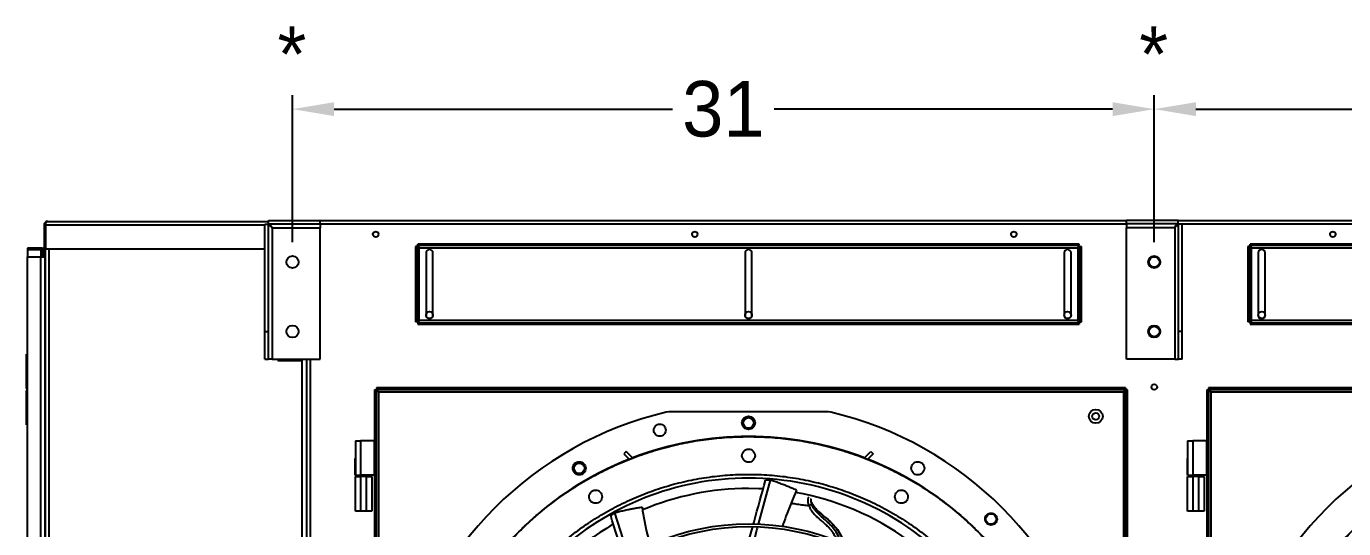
# Model space of a CAD drawing. Header units: inches. Extents: x 1229 to 1453, y -1023 to -720.
# Drawn here: x 1229.08 to 1276.56, y -977.08 to -959 of the extents above; entities that cross this region are included whole.
import ezdxf

# ---------------------------------------------------------------- set-up
doc = ezdxf.new("R2010")
doc.units = ezdxf.units.IN
doc.header["$MEASUREMENT"] = 0
doc.header["$PDSIZE"] = -1
doc.dimstyles.new('RAE Solutions', dxfattribs={"dimtxt": 2, "dimasz": 1.5, "dimexe": 0.5, "dimexo": 0.5, "dimgap": 0.5, "dimtad": 0, "dimtih": 1, "dimtoh": 1, "dimdec": 3, "dimrnd": 0.125, "dimzin": 1, "dimdsep": 46, "dimlunit": 5, "dimtxsty": 'Standard', "dimcen": 0.09, "dimadec": 0, "dimazin": 0, "dimtfac": 1, "dimtdec": 3, "dimtofl": 0, "dimtmove": 0, "dimatfit": 3, "dimfxl": 1, "dimtolj": 1, "dimtzin": 1, "dimarcsym": 0})

# ---------------------------------------------------------------- blocks, each defined once
blk = doc.blocks.new('*D276')
at = {"color": 0, "lineweight": -2, "transparency": 16777216}
for p, q in [((1238.674, -966.764), (1238.674, -961.479)), ((1269.736, -966.764), (1269.736, -961.479)), ((1240.174, -961.979), (1252.372, -961.979)), ((1268.236, -961.979), (1256.038, -961.979))]:
    blk.add_line(p, q, dxfattribs=at)
at = {"color": 0, "transparency": 16777216}
for points in [[(1240.174, -961.729), (1240.174, -962.229), (1238.674, -961.979)], [(1268.236, -961.729), (1268.236, -962.229), (1269.736, -961.979)]]:
    blk.add_solid(points, dxfattribs=at)
at = {"layer": 'Defpoints', "color": 0, "transparency": 16777216}
for p in [(1269.736, -961.979), (1238.674, -967.264), (1269.736, -967.264)]:
    blk.add_point(p, dxfattribs=at)
at = {"color": 0, "transparency": 16777216, "insert": (1254.205, -961.979), "char_height": 2, "attachment_point": 5}
blk.add_mtext('\\A1;31', dxfattribs=at)
blk = doc.blocks.new('*D277')
at = {"color": 0, "lineweight": -2, "transparency": 16777216}
for p, q in [((1269.736, -966.764), (1269.736, -961.479)), ((1299.736, -966.764), (1299.736, -961.479)), ((1271.236, -961.979), (1282.736, -961.979)), ((1298.236, -961.979), (1286.736, -961.979))]:
    blk.add_line(p, q, dxfattribs=at)
at = {"color": 0, "transparency": 16777216}
for points in [[(1271.236, -961.729), (1271.236, -962.229), (1269.736, -961.979)], [(1298.236, -961.729), (1298.236, -962.229), (1299.736, -961.979)]]:
    blk.add_solid(points, dxfattribs=at)
at = {"layer": 'Defpoints', "color": 0, "transparency": 16777216}
for p in [(1299.736, -961.979), (1269.736, -967.264), (1299.736, -967.264)]:
    blk.add_point(p, dxfattribs=at)
at = {"color": 0, "transparency": 16777216, "insert": (1284.736, -961.979), "char_height": 2, "attachment_point": 5}
blk.add_mtext('\\A1;30', dxfattribs=at)

msp = doc.modelspace()

# ---------------------------------------------------------------- linework, layer by layer
at = {"color": 18, "linetype": 'Continuous', "lineweight": 25, "true_color": 0x000000}
for p, q in [((1229.7171, -966.1526), (1229.7671, -966.1526)), ((1229.7171, -966.1526), (1229.7171, -967.0196)), ((1229.7671, -966.1526), (1229.7671, -967.0196)), ((1229.7671, -966.1526), (1229.7742, -966.1526)), ((1229.7742, -966.1526), (1229.7742, -967.0196)), ((1237.6739, -966.1526), (1229.7742, -966.1526)), ((1229.8501, -966.0196), (1237.8109, -966.0196)), ((1237.6739, -966.1196), (1237.8039, -966.1196)), ((1237.6739, -969.9825), (1237.6739, -966.1196)), ((1237.8039, -969.9825), (1237.8039, -966.1196)), ((1237.8109, -966.1125), (1237.8109, -965.9825)), ((1237.8109, -965.9825), (1239.6739, -965.9825)), ((1237.8109, -966.1125), (1239.6739, -966.1125)), ((1237.875, -966.1526), (1237.8415, -966.1526)), ((1237.9379, -966.2465), (1237.9379, -970.9825)), ((1237.9379, -966.2465), (1239.6739, -966.2465)), ((1239.6739, -966.1125), (1239.6739, -965.9825)), ((1239.6739, -965.9825), (1268.7364, -965.9825)), ((1239.6739, -966.1125), (1239.6739, -966.2465)), ((1268.7364, -966.1155), (1239.6739, -966.1155)), ((1239.6739, -970.9825), (1239.6739, -966.2465)), ((1268.7364, -966.1125), (1268.7364, -965.9825)), ((1270.5993, -965.9825), (1268.7364, -965.9825)), ((1270.5993, -966.1125), (1268.7364, -966.1125)), ((1268.7364, -966.1125), (1268.7364, -966.2465)), ((1270.4724, -966.2465), (1268.7364, -966.2465)), ((1268.7364, -970.9825), (1268.7364, -966.2465)), ((1270.4724, -966.2465), (1270.4724, -970.9825)), ((1298.7364, -966.1155), (1270.5899, -966.1155)), ((1270.5993, -966.1125), (1270.5993, -965.9825)), ((1270.5993, -965.9825), (1298.7364, -965.9825)), ((1270.6064, -969.9825), (1270.6064, -966.1196)), ((1270.7364, -966.1196), (1270.6064, -966.1196)), ((1270.7364, -969.9825), (1270.7364, -966.1196)), ((1229.1261, -966.9826), (1229.1261, -967.0456)), ((1229.6051, -966.9826), (1229.1261, -966.9826)), ((1229.6051, -967.0456), (1229.1261, -967.0456)), ((1229.1261, -967.0456), (1229.1261, -967.2956)), ((1229.6051, -967.0456), (1229.6051, -966.9826)), ((1229.6051, -967.0456), (1229.6051, -967.2956)), ((1229.6881, -967.2956), (1229.6881, -967.0456)), ((1229.7252, -967.0456), (1229.6881, -967.0456)), ((1229.7171, -967.0196), (1229.7671, -967.0196)), ((1229.7511, -967.0456), (1229.7252, -967.0456)), ((1229.7511, -967.2956), (1229.7511, -967.0456)), ((1229.7671, -1004.4265), (1229.7671, -967.0196)), ((1237.6739, -967.0196), (1229.7742, -967.0196)), ((1229.9001, -1004.4265), (1229.9001, -967.0196)), ((1243.1106, -966.9181), (1243.1106, -969.6374)), ((1243.1606, -966.9181), (1243.1106, -966.9181)), ((1243.1606, -966.9181), (1243.1606, -969.6374)), ((1243.1885, -966.8902), (1243.1885, -966.8402)), ((1267.0328, -966.8402), (1243.1885, -966.8402)), ((1267.0328, -966.8902), (1243.1885, -966.8902)), ((1243.2436, -966.9732), (1266.9776, -966.9732)), ((1243.2436, -969.5822), (1243.2436, -966.9732)), ((1243.4856, -967.1527), (1243.4856, -969.4027)), ((1243.7356, -969.4027), (1243.7356, -967.1527)), ((1254.9856, -967.1527), (1254.9856, -969.4027)), ((1255.2356, -969.4027), (1255.2356, -967.1527)), ((1266.4856, -967.1527), (1266.4856, -969.4027)), ((1266.7356, -969.4027), (1266.7356, -967.1527)), ((1266.9776, -966.9732), (1266.9776, -969.5822)), ((1267.0328, -966.8902), (1267.0328, -966.8402)), ((1267.0606, -966.9181), (1267.1106, -966.9181)), ((1267.0606, -969.6374), (1267.0606, -966.9181)), ((1267.1106, -969.6374), (1267.1106, -966.9181)), ((1273.1106, -966.9181), (1273.1106, -969.6374)), ((1273.1606, -966.9181), (1273.1106, -966.9181)), ((1273.1606, -966.9181), (1273.1606, -969.6374)), ((1297.0328, -966.8402), (1273.1884, -966.8402)), ((1273.1884, -966.8902), (1273.1884, -966.8402)), ((1297.0328, -966.8902), (1273.1884, -966.8902)), ((1273.2436, -966.9732), (1296.9776, -966.9732)), ((1273.2436, -969.5822), (1273.2436, -966.9732)), ((1273.4856, -967.1527), (1273.4856, -969.4027)), ((1273.7356, -969.4027), (1273.7356, -967.1527)), ((1229.1261, -1003.5456), (1229.1261, -967.2956)), ((1229.1261, -967.2956), (1229.6051, -967.2956)), ((1229.6051, -1003.5456), (1229.6051, -967.2956)), ((1229.6051, -967.2956), (1229.7252, -967.2956)), ((1229.7511, -967.2956), (1229.7252, -967.2956)), ((1229.7511, -967.2956), (1229.7511, -1003.5456)), ((1266.9776, -969.5822), (1243.2436, -969.5822)), ((1296.9776, -969.5822), (1273.2436, -969.5822)), ((1237.6739, -969.9825), (1237.8039, -969.9825)), ((1237.6739, -970.9825), (1237.6739, -969.9825)), ((1237.8039, -970.9825), (1237.8039, -969.9825)), ((1243.1606, -969.6374), (1243.1106, -969.6374)), ((1243.1885, -969.6652), (1243.1885, -969.7152)), ((1243.1885, -969.6652), (1267.0328, -969.6652)), ((1243.1885, -969.7152), (1267.0328, -969.7152)), ((1267.0328, -969.6652), (1267.0328, -969.7152)), ((1267.0606, -969.6374), (1267.1106, -969.6374)), ((1270.7364, -969.9825), (1270.6064, -969.9825)), ((1270.6064, -970.9825), (1270.6064, -969.9825)), ((1270.7364, -970.9825), (1270.7364, -969.9825)), ((1273.1606, -969.6374), (1273.1106, -969.6374)), ((1273.1884, -969.6652), (1273.1884, -969.7152)), ((1273.1884, -969.6652), (1297.0328, -969.6652)), ((1273.1884, -969.7152), (1297.0328, -969.7152)), ((1229.0791, -972.0406), (1229.0791, -970.8006)), ((1229.1261, -970.8006), (1229.0791, -970.8006)), ((1237.6739, -970.9825), (1237.8039, -970.9825)), ((1237.9379, -970.9825), (1237.8039, -970.9825)), ((1237.9379, -970.9825), (1239.6739, -970.9825)), ((1238.1421, -970.9825), (1238.1421, -971.0276)), ((1238.1421, -971.0276), (1239.0171, -971.0276)), ((1238.1739, -971.0276), (1238.1739, -970.9825)), ((1239.0171, -971.0276), (1239.0171, -970.9825)), ((1239.0171, -1004.4265), (1239.0171, -971.0276)), ((1239.1739, -970.9825), (1239.1739, -1004.4265)), ((1239.3069, -970.9825), (1239.3069, -1004.4265)), ((1270.4724, -970.9825), (1268.7364, -970.9825)), ((1270.4724, -970.9825), (1270.6064, -970.9825)), ((1270.7364, -970.9825), (1270.6064, -970.9825)), ((1229.1261, -972.0406), (1229.0791, -972.0406)), ((1229.0796, -973.3431), (1229.0796, -972.1031)), ((1229.1261, -972.1031), (1229.0796, -972.1031)), ((1229.0949, -972.0406), (1229.0949, -972.1031)), ((1229.7511, -972.1031), (1229.7671, -972.1031)), ((1241.6274, -972.0851), (1241.6274, -973.916)), ((1241.6274, -972.0851), (1241.6904, -972.0851)), ((1241.6904, -972.0851), (1241.6904, -999.487)), ((1241.6974, -972.015), (1241.6974, -972.078)), ((1268.7033, -972.015), (1241.6974, -972.015)), ((1268.7033, -972.078), (1241.6974, -972.078)), ((1241.7734, -972.161), (1241.7734, -999.411)), ((1241.7734, -972.161), (1268.6274, -972.161)), ((1268.6274, -972.161), (1268.6274, -999.411)), ((1268.7033, -972.015), (1268.7033, -972.078)), ((1268.7734, -972.0851), (1268.7104, -972.0851)), ((1268.7104, -999.487), (1268.7104, -972.0851)), ((1268.7734, -999.487), (1268.7734, -972.0851)), ((1271.6274, -972.0851), (1271.6274, -973.916)), ((1271.6274, -972.0851), (1271.6904, -972.0851)), ((1271.6904, -972.0851), (1271.6904, -999.487)), ((1271.6974, -972.015), (1271.6974, -972.078)), ((1298.7033, -972.015), (1271.6974, -972.015)), ((1298.7033, -972.078), (1271.6974, -972.078)), ((1271.7734, -972.161), (1271.7734, -999.411)), ((1271.7734, -972.161), (1298.6274, -972.161)), ((1252.233, -972.8787), (1252.1427, -972.8893)), ((1257.9882, -972.8787), (1252.233, -972.8787)), ((1258.0785, -972.8893), (1257.9882, -972.8787)), ((1229.1261, -973.3431), (1229.0796, -973.3431)), ((1229.7511, -973.3431), (1229.7671, -973.3431)), ((1240.9399, -973.916), (1240.9399, -974.5506)), ((1240.9399, -973.916), (1241.1274, -973.916)), ((1241.1274, -973.916), (1241.1274, -975.156)), ((1241.6274, -973.916), (1241.1274, -973.916)), ((1241.6274, -975.156), (1241.6274, -973.916)), ((1250.6973, -974.299), (1250.6155, -974.3842)), ((1250.9332, -974.5349), (1250.6973, -974.299)), ((1259.2881, -974.5349), (1259.5239, -974.299)), ((1259.5239, -974.299), (1259.6058, -974.3842)), ((1270.9399, -973.916), (1270.9399, -974.5506)), ((1270.9399, -973.916), (1271.1274, -973.916)), ((1271.1274, -973.916), (1271.1274, -975.156)), ((1271.6274, -973.916), (1271.1274, -973.916)), ((1271.6274, -975.156), (1271.6274, -973.916)), ((1240.9299, -975.156), (1240.9299, -974.5506)), ((1240.9299, -974.5506), (1240.9399, -974.5506)), ((1240.9399, -974.5506), (1240.9399, -975.156)), ((1250.6155, -974.3842), (1250.8128, -974.5816)), ((1259.6058, -974.3842), (1259.4084, -974.5816)), ((1270.9299, -975.156), (1270.9299, -974.5506)), ((1270.9299, -974.5506), (1270.9399, -974.5506)), ((1270.9399, -974.5506), (1270.9399, -975.156)), ((1240.9299, -975.156), (1240.9399, -975.156)), ((1240.9394, -976.446), (1240.9394, -975.206)), ((1240.9394, -975.206), (1241.1269, -975.206)), ((1240.9399, -975.156), (1241.1274, -975.156)), ((1240.9864, -975.156), (1240.9864, -975.206)), ((1241.1269, -975.206), (1241.1269, -976.446)), ((1241.3459, -975.206), (1241.1269, -975.206)), ((1241.6274, -975.156), (1241.1274, -975.156)), ((1241.3459, -976.446), (1241.3459, -975.206)), ((1241.3459, -975.206), (1241.5334, -975.206)), ((1241.4864, -975.206), (1241.4864, -975.156)), ((1241.5334, -975.206), (1241.5334, -976.446)), ((1241.6274, -975.156), (1241.6274, -994.916)), ((1270.9299, -975.156), (1270.9399, -975.156)), ((1270.9394, -976.446), (1270.9394, -975.206)), ((1270.9394, -975.206), (1271.1269, -975.206)), ((1270.9399, -975.156), (1271.1274, -975.156)), ((1270.9864, -975.156), (1270.9864, -975.206)), ((1271.1269, -975.206), (1271.1269, -976.446)), ((1271.3459, -975.206), (1271.1269, -975.206)), ((1271.6274, -975.156), (1271.1274, -975.156)), ((1271.3459, -976.446), (1271.3459, -975.206)), ((1271.3459, -975.206), (1271.5334, -975.206)), ((1271.4864, -975.206), (1271.4864, -975.156)), ((1271.5334, -975.206), (1271.5334, -976.446)), ((1271.6274, -975.156), (1271.6274, -994.916)), ((1255.897, -975.33), (1255.4642, -976.9203)), ((1255.897, -975.33), (1255.7249, -975.3343)), ((1241.1269, -976.446), (1240.9394, -976.446)), ((1241.3459, -976.446), (1241.1269, -976.446)), ((1241.5334, -976.446), (1241.3459, -976.446)), ((1250.2858, -976.5159), (1250.1433, -976.6126)), ((1250.2858, -976.5159), (1250.781, -978.0863)), ((1257.7953, -976.5957), (1257.6907, -976.5035)), ((1271.1269, -976.446), (1270.9394, -976.446)), ((1271.3459, -976.446), (1271.1269, -976.446)), ((1271.5334, -976.446), (1271.3459, -976.446))]:
    msp.add_line(p, q, dxfattribs=at)
at = {"color": 18, "linetype": 'Continuous', "lineweight": 25, "true_color": 0x000000, "flags": 128}
msp.add_lwpolyline([(1255.6369, -975.6487), (1255.4808, -975.6416), (1255.1106, -975.6347)], dxfattribs=at)
at = {"color": 18, "linetype": 'Continuous', "lineweight": 25, "true_color": 0x000000}
for centre, radius in [((1241.6739, -966.4825), 0.0995), ((1253.1739, -966.4825), 0.0995), ((1264.6739, -966.4825), 0.0995), ((1276.1739, -966.4825), 0.0995), ((1238.6739, -967.4825), 0.2188), ((1269.7364, -967.4825), 0.2187), ((1269.7364, -967.4825), 0.1875), ((1243.6106, -969.39), 0.125), ((1255.1106, -969.39), 0.125), ((1266.6106, -969.39), 0.125), ((1273.6106, -969.39), 0.125), ((1238.6739, -969.9825), 0.2188), ((1269.7364, -969.9825), 0.2187), ((1269.7364, -969.9825), 0.1875), ((1269.7364, -971.9825), 0.0995), ((1267.6274, -973.036), 0.25), ((1267.6274, -973.036), 0.125), ((1255.1106, -973.2724), 0.1875), ((1255.1106, -985.4772), 11.7126), ((1285.1106, -985.4772), 11.7126), ((1249.0082, -974.9076), 0.1875), ((1263.852, -976.7358), 0.1875), ((1255.1106, -985.4772), 8.5704), ((1255.1106, -985.4772), 8.472), ((1285.1106, -985.4772), 8.5704)]:
    msp.add_circle(centre, radius, dxfattribs=at)
for centre, radius, start, end in [((1229.6051, -967.1286), 0.146, 34.64522, 90), ((1229.6051, -967.1286), 0.083, 0, 90), ((1243.6106, -967.1527), 0.125, 0, 180), ((1255.1106, -967.1527), 0.125, 0, 180), ((1266.6106, -967.1527), 0.125, 0, 180), ((1273.6106, -967.1527), 0.125, 0, 180), ((1243.6106, -969.4027), 0.125, 180, 0), ((1255.1106, -969.4027), 0.125, 180, 0), ((1266.6106, -969.4027), 0.125, 180, 0), ((1273.6106, -969.4027), 0.125, 180, 0), ((1255.1106, -985.4772), 12.9331, 103.26667, 166.73333), ((1255.1106, -985.4772), 12.9331, 13.26667, 76.73333), ((1285.1106, -985.4772), 12.9331, 103.26667, 166.73333), ((1255.1106, -985.4772), 11.7147, 69.09994, 110.90006), ((1255.1106, -985.4772), 11.7147, 111.53134, 134.20264), ((1255.1106, -985.4772), 11.7147, 45.79736, 68.46866), ((1255.1106, -985.4772), 10.2157, 90, 133.03686), ((1255.1106, -985.4772), 10.2157, 44.36303, 90), ((1255.1106, -985.4772), 9.8425, 90, 112.84339), ((1255.1106, -985.4772), 9.8425, 54.20961, 80.11304), ((1255.1106, -985.4772), 9.8425, 119.66087, 133.01249)]:
    msp.add_arc(centre, radius, start, end, dxfattribs=at)
for points, knots in [([(1229.8501, -966.0196), (1229.8355, -966.021), (1229.8037, -966.0241), (1229.7631, -966.0483), (1229.7331, -966.0849), (1229.719, -966.1205), (1229.7176, -966.1438), (1229.7171, -966.1526)], [0, 0, 0, 0, 0.2277354, 0.4961981, 0.6891981, 0.8824378, 1, 1, 1, 1]), ([(1229.7778, -966.112), (1229.7777, -966.1122), (1229.7727, -966.1187), (1229.7684, -966.1334), (1229.7674, -966.1475), (1229.7671, -966.1526)], [0, 0, 0, 0, 0.01734506, 0.63845093, 1, 1, 1, 1]), ([(1229.7742, -966.1526), (1229.7747, -966.1421), (1229.7756, -966.1215), (1229.7805, -966.0932), (1229.7878, -966.0691), (1229.7999, -966.0465), (1229.821, -966.025), (1229.8394, -966.0216), (1229.8501, -966.0196)], [0, 0, 0, 0, 0.1398597, 0.2740293, 0.4037366, 0.5303409, 0.7251826, 1, 1, 1, 1]), ([(1237.8039, -966.1196), (1237.8049, -966.1207), (1237.8071, -966.1228), (1237.8231, -966.1359), (1237.8494, -966.1593), (1237.8881, -966.1979), (1237.9206, -966.2296), (1237.9379, -966.2465)], [0, 0, 0, 0, 0.1511523, 0.3020004, 0.4605084, 0.711982, 1, 1, 1, 1]), ([(1237.9379, -966.2465), (1237.9273, -966.229), (1237.9061, -966.1939), (1237.8744, -966.1496), (1237.8427, -966.1186), (1237.8215, -966.1146), (1237.8109, -966.1125)], [0, 0, 0, 0, 0.2499997, 0.4999982, 0.7500043, 1, 1, 1, 1]), ([(1270.4724, -966.2465), (1270.4829, -966.229), (1270.5041, -966.1939), (1270.5358, -966.1496), (1270.5676, -966.1186), (1270.5887, -966.1146), (1270.5993, -966.1125)], [0, 0, 0, 0, 0.24999971, 0.50000315, 0.74999934, 1, 1, 1, 1]), ([(1270.6064, -966.1196), (1270.6053, -966.1207), (1270.6031, -966.1228), (1270.5871, -966.1359), (1270.5608, -966.1593), (1270.5221, -966.1979), (1270.4897, -966.2296), (1270.4724, -966.2465)], [0, 0, 0, 0, 0.1511534, 0.3020013, 0.4605091, 0.7119824, 1, 1, 1, 1]), ([(1243.2436, -966.9732), (1243.2335, -966.9689), (1243.2132, -966.9604), (1243.1868, -966.9475), (1243.168, -966.9346), (1243.1611, -966.9248), (1243.1607, -966.9193), (1243.1606, -966.9181)], [0, 0, 0, 0, 0.23320412, 0.4664972, 0.69976316, 0.93304216, 1, 1, 1, 1]), ([(1243.1885, -966.8902), (1243.1927, -966.8913), (1243.2013, -966.8935), (1243.2142, -966.9103), (1243.2271, -966.9346), (1243.2369, -966.9574), (1243.2424, -966.9703), (1243.2436, -966.9732)], [0, 0, 0, 0, 0.2332227, 0.4664888, 0.6997676, 0.9330417, 1, 1, 1, 1]), ([(1266.9776, -966.9732), (1266.9819, -966.9631), (1266.9905, -966.9428), (1267.0034, -966.9164), (1267.0162, -966.8977), (1267.026, -966.8908), (1267.0315, -966.8903), (1267.0328, -966.8902)], [0, 0, 0, 0, 0.2332176, 0.4664862, 0.6997632, 0.9330417, 1, 1, 1, 1]), ([(1267.0606, -966.9181), (1267.0595, -966.9224), (1267.0574, -966.9309), (1267.0406, -966.9438), (1267.0162, -966.9567), (1266.9935, -966.9665), (1266.9805, -966.972), (1266.9776, -966.9732)], [0, 0, 0, 0, 0.2332229, 0.4664916, 0.6997641, 0.9330449, 1, 1, 1, 1]), ([(1273.2436, -966.9732), (1273.2335, -966.9689), (1273.2132, -966.9604), (1273.1868, -966.9475), (1273.168, -966.9346), (1273.1611, -966.9248), (1273.1607, -966.9193), (1273.1606, -966.9181)], [0, 0, 0, 0, 0.2332187, 0.4664983, 0.6997638, 0.9330423, 1, 1, 1, 1]), ([(1273.1884, -966.8902), (1273.1927, -966.8913), (1273.2013, -966.8935), (1273.2142, -966.9103), (1273.2271, -966.9346), (1273.2369, -966.9574), (1273.2424, -966.9703), (1273.2436, -966.9732)], [0, 0, 0, 0, 0.2332212, 0.4664923, 0.699763, 0.9330421, 1, 1, 1, 1]), ([(1243.1606, -969.6374), (1243.1617, -969.6331), (1243.1639, -969.6245), (1243.1807, -969.6117), (1243.205, -969.5988), (1243.2277, -969.589), (1243.2407, -969.5835), (1243.2436, -969.5822)], [0, 0, 0, 0, 0.2332183, 0.4664938, 0.6997772, 0.933042, 1, 1, 1, 1]), ([(1243.2436, -969.5822), (1243.2393, -969.5924), (1243.2307, -969.6126), (1243.2179, -969.639), (1243.205, -969.6578), (1243.1952, -969.6647), (1243.1897, -969.6651), (1243.1885, -969.6652)], [0, 0, 0, 0, 0.2332232, 0.4664909, 0.6997687, 0.9330419, 1, 1, 1, 1]), ([(1267.0328, -969.6652), (1267.0285, -969.6642), (1267.0199, -969.662), (1267.007, -969.6452), (1266.9942, -969.6208), (1266.9843, -969.5981), (1266.9788, -969.5851), (1266.9776, -969.5822)], [0, 0, 0, 0, 0.2332229, 0.4664903, 0.6997614, 0.9330409, 1, 1, 1, 1]), ([(1266.9776, -969.5822), (1266.9877, -969.5865), (1267.008, -969.5951), (1267.0344, -969.608), (1267.0532, -969.6208), (1267.0601, -969.6307), (1267.0605, -969.6362), (1267.0606, -969.6374)], [0, 0, 0, 0, 0.233225, 0.4664945, 0.6997631, 0.9330447, 1, 1, 1, 1]), ([(1273.1606, -969.6374), (1273.1617, -969.6331), (1273.1639, -969.6245), (1273.1807, -969.6117), (1273.205, -969.5988), (1273.2277, -969.589), (1273.2407, -969.5835), (1273.2436, -969.5822)], [0, 0, 0, 0, 0.2332177, 0.4664926, 0.6997632, 0.9330422, 1, 1, 1, 1]), ([(1273.2436, -969.5822), (1273.2393, -969.5924), (1273.2307, -969.6126), (1273.2179, -969.639), (1273.205, -969.6578), (1273.1952, -969.6647), (1273.1897, -969.6651), (1273.1884, -969.6652)], [0, 0, 0, 0, 0.2332217, 0.4664943, 0.6997642, 0.9330424, 1, 1, 1, 1]), ([(1241.6904, -972.0851), (1241.6911, -972.0857), (1241.6925, -972.087), (1241.703, -972.0944), (1241.72, -972.1089), (1241.7437, -972.1323), (1241.7632, -972.1512), (1241.7734, -972.161)], [0, 0, 0, 0, 0.1567995, 0.3135461, 0.473121, 0.7271244, 1, 1, 1, 1]), ([(1241.7734, -972.161), (1241.7617, -972.1489), (1241.7427, -972.1289), (1241.7213, -972.1079), (1241.7107, -972.0949), (1241.7047, -972.0863), (1241.7001, -972.0795), (1241.6983, -972.0785), (1241.6974, -972.078)], [0, 0, 0, 0, 0.3258909, 0.5325934, 0.6334628, 0.7438532, 0.8655836, 1, 1, 1, 1]), ([(1268.7033, -972.078), (1268.7029, -972.0785), (1268.7021, -972.0793), (1268.6978, -972.0853), (1268.6913, -972.0939), (1268.6796, -972.1075), (1268.658, -972.1294), (1268.6387, -972.1493), (1268.6274, -972.161)], [0, 0, 0, 0, 0.1202754, 0.2365964, 0.3512753, 0.4667359, 0.683958, 1, 1, 1, 1]), ([(1268.6274, -972.161), (1268.6401, -972.1487), (1268.6608, -972.1286), (1268.6851, -972.1047), (1268.701, -972.092), (1268.7092, -972.0863), (1268.71, -972.0854), (1268.7104, -972.0851)], [0, 0, 0, 0, 0.3427326, 0.5568104, 0.7264845, 0.8967102, 1, 1, 1, 1]), ([(1271.6904, -972.0851), (1271.6911, -972.0857), (1271.6925, -972.087), (1271.703, -972.0944), (1271.72, -972.1089), (1271.7437, -972.1323), (1271.7632, -972.1512), (1271.7734, -972.161)], [0, 0, 0, 0, 0.1567997, 0.3135465, 0.4731303, 0.727124, 1, 1, 1, 1]), ([(1271.7734, -972.161), (1271.7617, -972.1489), (1271.7427, -972.1289), (1271.7213, -972.1079), (1271.7107, -972.0949), (1271.7047, -972.0863), (1271.7001, -972.0795), (1271.6983, -972.0785), (1271.6974, -972.078)], [0, 0, 0, 0, 0.3258939, 0.5325983, 0.6334612, 0.7438472, 0.8655824, 1, 1, 1, 1]), ([(1251.6945, -973.5362), (1251.6978, -973.5078), (1251.7043, -973.451), (1251.7546, -973.3788), (1251.8264, -973.3307), (1251.9117, -973.314), (1251.9969, -973.3312), (1252.0684, -973.3798), (1252.118, -973.4519), (1252.1244, -973.5082), (1252.1276, -973.5362)], [0, 0, 0, 0, 0.1252412, 0.2504823, 0.3757092, 0.5009322, 0.6261603, 0.7514072, 0.8764868, 1, 1, 1, 1]), ([(1254.8744, -973.2724), (1254.8779, -973.2417), (1254.885, -973.1799), (1254.9395, -973.1012), (1255.0176, -973.0486), (1255.1106, -973.0301), (1255.2036, -973.0486), (1255.2817, -973.1012), (1255.3362, -973.1799), (1255.3433, -973.2417), (1255.3468, -973.2724)], [0, 0, 0, 0, 0.1245349, 0.2497054, 0.3748574, 0.4999969, 0.6251426, 0.7502946, 0.8754651, 1, 1, 1, 1]), ([(1255.3468, -973.2724), (1255.3432, -973.3037), (1255.336, -973.3658), (1255.281, -973.4444), (1255.203, -973.4965), (1255.1106, -973.5148), (1255.0182, -973.4965), (1254.9403, -973.4444), (1254.8852, -973.3658), (1254.878, -973.3037), (1254.8744, -973.2724)], [0, 0, 0, 0, 0.1262511, 0.2513295, 0.3756274, 0.5000031, 0.6243726, 0.7486705, 0.8737489, 1, 1, 1, 1]), ([(1243.4011, -985.4772), (1243.4059, -985.2217), (1243.4156, -984.7108), (1243.4936, -983.9477), (1243.6177, -983.1911), (1243.792, -982.4444), (1244.0146, -981.7106), (1244.2847, -980.9929), (1244.6012, -980.2945), (1244.9626, -979.6182), (1245.3675, -978.9671), (1245.8142, -978.3438), (1246.3006, -977.751), (1246.8248, -977.1914), (1247.3845, -976.6672), (1247.9772, -976.1807), (1248.6005, -975.7341), (1249.2517, -975.3292), (1249.9279, -974.9677), (1250.6264, -974.6513), (1251.344, -974.3812), (1252.0778, -974.1586), (1252.8246, -973.9844), (1253.5811, -973.8595), (1254.3442, -973.7844), (1255.1106, -973.7593), (1255.877, -973.7844), (1256.6401, -973.8595), (1257.3967, -973.9844), (1258.1434, -974.1586), (1258.8772, -974.3812), (1259.5949, -974.6513), (1260.2933, -974.9677), (1260.9696, -975.3292), (1261.6207, -975.7341), (1262.244, -976.1807), (1262.8368, -976.6672), (1263.3964, -977.1914), (1263.9206, -977.751), (1264.407, -978.3438), (1264.8537, -978.9671), (1265.2586, -979.6182), (1265.6201, -980.2945), (1265.9365, -980.9929), (1266.2066, -981.7106), (1266.4292, -982.4444), (1266.6035, -983.1911), (1266.7276, -983.9477), (1266.8057, -984.7108), (1266.8153, -985.2217), (1266.8201, -985.4772)], [0, 0, 0, 0, 0.0208333, 0.0416667, 0.0625, 0.0833333, 0.1041667, 0.125, 0.1458333, 0.1666667, 0.1875, 0.2083334, 0.2291667, 0.25, 0.2708334, 0.2916666, 0.3125, 0.3333333, 0.3541667, 0.375, 0.3958333, 0.4166666, 0.4375001, 0.4583333, 0.4791667, 0.5, 0.5208333, 0.5416667, 0.5625, 0.5833334, 0.6041667, 0.625, 0.6458334, 0.6666667, 0.6875, 0.7083334, 0.7291667, 0.75, 0.7708333, 0.7916667, 0.8125, 0.8333333, 0.8541667, 0.875, 0.8958333, 0.9166667, 0.9375, 0.9583333, 0.9791667, 1, 1, 1, 1]), ([(1252.1276, -973.5362), (1252.1243, -973.5647), (1252.1178, -973.6213), (1252.0677, -973.6932), (1251.9965, -973.7413), (1251.9118, -973.7583), (1251.827, -973.7419), (1251.7552, -973.6941), (1251.7044, -973.622), (1251.6978, -973.5648), (1251.6945, -973.5362)], [0, 0, 0, 0, 0.1255135, 0.2499867, 0.3743935, 0.4988922, 0.6232597, 0.7479394, 0.8738314, 1, 1, 1, 1]), ([(1273.4011, -985.4772), (1273.4059, -985.2217), (1273.4156, -984.7108), (1273.4936, -983.9477), (1273.6177, -983.1911), (1273.792, -982.4444), (1274.0146, -981.7106), (1274.2847, -980.9929), (1274.6012, -980.2945), (1274.9626, -979.6182), (1275.3675, -978.9671), (1275.8142, -978.3438), (1276.3006, -977.751), (1276.8248, -977.1914), (1277.3845, -976.6672), (1277.9772, -976.1807), (1278.6005, -975.7341), (1279.2517, -975.3292), (1279.9279, -974.9677), (1280.6264, -974.6513), (1281.344, -974.3812), (1282.0778, -974.1586), (1282.8246, -973.9844), (1283.5811, -973.8595), (1284.3442, -973.7844), (1285.1106, -973.7593), (1285.877, -973.7844), (1286.6401, -973.8595), (1287.3967, -973.9844), (1288.1434, -974.1586), (1288.8772, -974.3812), (1289.5949, -974.6513), (1290.2933, -974.9677), (1290.9696, -975.3292), (1291.6207, -975.7341), (1292.244, -976.1807), (1292.8368, -976.6672), (1293.3964, -977.1914), (1293.9206, -977.751), (1294.407, -978.3438), (1294.8537, -978.9671), (1295.2586, -979.6182), (1295.6201, -980.2945), (1295.9365, -980.9929), (1296.2066, -981.7106), (1296.4292, -982.4444), (1296.6035, -983.1911), (1296.7277, -983.9477), (1296.8057, -984.7108), (1296.8153, -985.2217), (1296.8201, -985.4772)], [0, 0, 0, 0, 0.0208333, 0.0416667, 0.0625, 0.0833333, 0.1041667, 0.125, 0.1458334, 0.1666667, 0.1875, 0.2083333, 0.2291667, 0.25, 0.2708333, 0.2916667, 0.3125, 0.3333334, 0.3541667, 0.375, 0.3958333, 0.4166667, 0.4375, 0.4583333, 0.4791667, 0.5, 0.5208333, 0.5416667, 0.5625, 0.5833333, 0.6041667, 0.625, 0.6458333, 0.6666667, 0.6875, 0.7083333, 0.7291667, 0.75, 0.7708333, 0.7916667, 0.8125, 0.8333333, 0.8541667, 0.875, 0.8958333, 0.9166667, 0.9375, 0.9583333, 0.9791667, 1, 1, 1, 1]), ([(1254.8744, -974.4536), (1254.8779, -974.4226), (1254.885, -974.3608), (1254.9397, -974.2822), (1255.0177, -974.2296), (1255.1106, -974.2112), (1255.2035, -974.2296), (1255.2816, -974.2822), (1255.3362, -974.3608), (1255.3433, -974.4226), (1255.3468, -974.4536)], [0, 0, 0, 0, 0.1249991, 0.2500007, 0.3749975, 0.4999969, 0.6250025, 0.7499993, 0.8750009, 1, 1, 1, 1]), ([(1248.772, -974.9076), (1248.7756, -974.8765), (1248.7828, -974.8145), (1248.8378, -974.7356), (1248.9164, -974.6832), (1249.0097, -974.6652), (1249.1028, -974.6843), (1249.1806, -974.7376), (1249.2342, -974.8161), (1249.241, -974.8772), (1249.2445, -974.9076)], [0, 0, 0, 0, 0.12549, 0.2509626, 0.3764296, 0.5019059, 0.6273907, 0.7528825, 0.8772355, 1, 1, 1, 1]), ([(1255.3468, -974.4536), (1255.3433, -974.4845), (1255.3362, -974.5463), (1255.2816, -974.6249), (1255.2035, -974.6775), (1255.1106, -974.6959), (1255.0177, -974.6775), (1254.9397, -974.6249), (1254.885, -974.5463), (1254.8779, -974.4845), (1254.8744, -974.4536)], [0, 0, 0, 0, 0.1249991, 0.2500007, 0.3749975, 0.5000031, 0.6250025, 0.7499993, 0.8750009, 1, 1, 1, 1]), ([(1260.9768, -974.9076), (1260.9802, -974.8772), (1260.9871, -974.8161), (1261.0407, -974.7375), (1261.1184, -974.6843), (1261.2115, -974.6652), (1261.3049, -974.6832), (1261.3834, -974.7356), (1261.4385, -974.8145), (1261.4456, -974.8765), (1261.4492, -974.9076)], [0, 0, 0, 0, 0.1228082, 0.2472162, 0.3726972, 0.4981629, 0.6236178, 0.749069, 0.8745261, 1, 1, 1, 1]), ([(1248.2234, -977.7484), (1248.4144, -977.5852), (1248.7965, -977.2589), (1249.4128, -976.8239), (1250.0567, -976.4318), (1250.728, -976.0884), (1251.4224, -975.7945), (1252.1363, -975.5519), (1252.866, -975.3619), (1253.6076, -975.2254), (1254.3571, -975.1433), (1255.1106, -975.1158), (1255.8641, -975.1433), (1256.6137, -975.2254), (1257.3552, -975.3619), (1258.0849, -975.5519), (1258.7989, -975.7945), (1259.4932, -976.0884), (1260.1646, -976.4318), (1260.8084, -976.8239), (1261.4247, -977.2589), (1261.8068, -977.5852), (1261.9979, -977.7484)], [0, 0, 0, 0, 0.04999991, 0.09999992, 0.14999988, 0.19999993, 0.25, 0.30000004, 0.35000001, 0.40000012, 0.45000007, 0.49999985, 0.54999995, 0.5999999, 0.65000001, 0.69999997, 0.75000002, 0.80000009, 0.85, 0.89999996, 0.94999997, 1, 1, 1, 1]), ([(1249.2445, -974.9076), (1249.2409, -974.9384), (1249.2339, -974.9999), (1249.1797, -975.0783), (1249.1023, -975.131), (1249.01, -975.1499), (1248.9172, -975.1322), (1248.8385, -975.0802), (1248.7829, -975.0012), (1248.7757, -974.9388), (1248.772, -974.9076)], [0, 0, 0, 0, 0.1245781, 0.2488759, 0.3733742, 0.4977534, 0.6221004, 0.7475169, 0.8737596, 1, 1, 1, 1]), ([(1261.4492, -974.9076), (1261.4456, -974.9388), (1261.4383, -975.0012), (1261.3828, -975.0802), (1261.3041, -975.1322), (1261.2113, -975.1499), (1261.119, -975.131), (1261.0415, -975.0783), (1260.9873, -974.9999), (1260.9803, -974.9384), (1260.9768, -974.9076)], [0, 0, 0, 0, 0.1262372, 0.2524755, 0.3778371, 0.5021795, 0.6265873, 0.7511305, 0.8754503, 1, 1, 1, 1]), ([(1249.3626, -975.9304), (1249.3661, -975.8995), (1249.3732, -975.8377), (1249.4279, -975.7591), (1249.5059, -975.7065), (1249.5988, -975.6881), (1249.6917, -975.7065), (1249.7697, -975.7591), (1249.8244, -975.8377), (1249.8315, -975.8995), (1249.835, -975.9304)], [0, 0, 0, 0, 0.1249991, 0.2499977, 0.3749989, 0.4999982, 0.6249976, 0.7499987, 0.8750009, 1, 1, 1, 1]), ([(1255.2897, -976.9109), (1255.2971, -976.8837), (1255.441, -976.3564), (1255.5867, -975.8318), (1255.7249, -975.3343)], [0, 0, 0, 0, 0.0516093, 1, 1, 1, 1]), ([(1256.8372, -975.6927), (1256.7837, -975.6693), (1256.6804, -975.6242), (1256.5295, -975.562), (1256.3763, -975.5015), (1256.2192, -975.4422), (1256.0564, -975.3838), (1255.9495, -975.3477), (1255.897, -975.33)], [0, 0, 0, 0, 0.1737125, 0.335418, 0.4850755, 0.6632663, 0.8349168, 1, 1, 1, 1]), ([(1256.8372, -975.6927), (1256.7062, -976.0053), (1256.5254, -976.4366), (1256.3752, -976.8792), (1256.3339, -977.0011)], [0, 0, 0, 0, 0.7245334, 1, 1, 1, 1]), ([(1260.3862, -975.9304), (1260.3898, -975.8995), (1260.3969, -975.8377), (1260.4515, -975.7591), (1260.5296, -975.7065), (1260.6224, -975.6881), (1260.7153, -975.7065), (1260.7934, -975.7591), (1260.848, -975.8377), (1260.8551, -975.8995), (1260.8586, -975.9304)], [0, 0, 0, 0, 0.1249991, 0.2499995, 0.3750006, 0.5, 0.6249994, 0.7500005, 0.8750009, 1, 1, 1, 1]), ([(1249.835, -975.9304), (1249.8315, -975.9614), (1249.8244, -976.0232), (1249.7697, -976.1018), (1249.6917, -976.1544), (1249.5988, -976.1728), (1249.5059, -976.1544), (1249.4279, -976.1018), (1249.3732, -976.0232), (1249.3661, -975.9614), (1249.3626, -975.9304)], [0, 0, 0, 0, 0.1249998, 0.2500013, 0.3750024, 0.5000018, 0.6250011, 0.7500022, 0.8750002, 1, 1, 1, 1]), ([(1256.6485, -976.1652), (1256.7183, -976.175), (1256.8612, -976.1951), (1257.0746, -976.2254), (1257.2181, -976.2443), (1257.2888, -976.2536)], [0, 0, 0, 0, 0.326792, 0.6684213, 1, 1, 1, 1]), ([(1257.2888, -976.2536), (1257.2853, -976.2414), (1257.2775, -976.2142), (1257.2685, -976.1695), (1257.2628, -976.1248), (1257.2605, -976.0837), (1257.2606, -976.0479), (1257.2634, -976.0104), (1257.2699, -975.9763), (1257.2803, -975.9457), (1257.2901, -975.9422), (1257.2953, -975.9404)], [0, 0, 0, 0, 0.0797533, 0.1782755, 0.2969961, 0.3878827, 0.4805779, 0.5825761, 0.7201844, 0.853487, 1, 1, 1, 1]), ([(1257.3949, -976.2192), (1257.3924, -976.2187), (1257.3873, -976.2176), (1257.3763, -976.2181), (1257.3628, -976.2204), (1257.3474, -976.2246), (1257.3312, -976.2306), (1257.3154, -976.2378), (1257.301, -976.2456), (1257.2928, -976.251), (1257.2888, -976.2536)], [0, 0, 0, 0, 0.1149807, 0.2381364, 0.3674316, 0.500006, 0.6325778, 0.7618708, 0.8850249, 1, 1, 1, 1]), ([(1257.2888, -976.2536), (1257.2941, -976.2679), (1257.3048, -976.2974), (1257.3257, -976.3418), (1257.3507, -976.3872), (1257.3843, -976.4393), (1257.4265, -976.4954), (1257.4754, -976.5519), (1257.5234, -976.6023), (1257.5751, -976.6528), (1257.6377, -976.7105), (1257.7229, -976.7858), (1257.8094, -976.86), (1257.8884, -976.93), (1257.9486, -976.9862), (1258.01, -977.0486), (1258.078, -977.1268), (1258.1553, -977.2299), (1258.2364, -977.3621), (1258.2914, -977.4681), (1258.3163, -977.5309), (1258.3187, -977.5369)], [0, 0, 0, 0, 0.0273161, 0.0563296, 0.0869677, 0.1187169, 0.165398, 0.2104306, 0.2503315, 0.2887063, 0.3394777, 0.4034158, 0.4948598, 0.5485889, 0.5987234, 0.6476001, 0.7107189, 0.7885468, 0.8811132, 0.9885517, 1, 1, 1, 1]), ([(1257.3664, -976.0144), (1257.3629, -976.015), (1257.356, -976.0163), (1257.3565, -976.0636), (1257.3654, -976.132), (1257.3851, -976.1902), (1257.3949, -976.2192)], [0, 0, 0, 0, 0.2444645, 0.4943335, 0.7479228, 1, 1, 1, 1]), ([(1257.3835, -976.1427), (1257.3898, -976.1563), (1257.4025, -976.1835), (1257.4266, -976.2223), (1257.4513, -976.2577), (1257.4783, -976.2932), (1257.5121, -976.3337), (1257.5451, -976.3701), (1257.5739, -976.4003), (1257.5989, -976.4257), (1257.6271, -976.4534), (1257.6556, -976.4805), (1257.6748, -976.4981), (1257.6834, -976.5059)], [0, 0, 0, 0, 0.1176237, 0.2352945, 0.3088833, 0.3993932, 0.5172332, 0.6329833, 0.696085, 0.7668556, 0.8452754, 0.9312976, 1, 1, 1, 1]), ([(1258.4503, -977.5886), (1258.4381, -977.5533), (1258.3989, -977.4388), (1258.3047, -977.259), (1258.1679, -977.0557), (1258.005, -976.8822), (1257.8306, -976.7297), (1257.658, -976.5779), (1257.5251, -976.438), (1257.4389, -976.3148), (1257.4095, -976.2508), (1257.3949, -976.2192)], [0, 0, 0, 0, 0.06172613, 0.20011546, 0.33879339, 0.47720265, 0.61248728, 0.74506003, 0.87459915, 0.93807949, 1, 1, 1, 1]), ([(1260.8586, -975.9304), (1260.8551, -975.9614), (1260.848, -976.0232), (1260.7934, -976.1018), (1260.7153, -976.1544), (1260.6224, -976.1728), (1260.5296, -976.1544), (1260.4515, -976.1018), (1260.3969, -976.0232), (1260.3898, -975.9614), (1260.3862, -975.9304)], [0, 0, 0, 0, 0.1249998, 0.2499996, 0.3750006, 0.5, 0.6249994, 0.7500004, 0.8750002, 1, 1, 1, 1]), ([(1250.6292, -978.1728), (1250.6209, -978.1464), (1250.457, -977.6254), (1250.296, -977.1058), (1250.1433, -976.6126)], [0, 0, 0, 0, 0.0508104, 1, 1, 1, 1]), ([(1251.2728, -976.3127), (1251.2151, -976.322), (1251.1038, -976.3398), (1250.9433, -976.3691), (1250.7817, -976.401), (1250.6175, -976.4361), (1250.4489, -976.4749), (1250.3395, -976.5024), (1250.2858, -976.5159)], [0, 0, 0, 0, 0.1737121, 0.3354186, 0.4850768, 0.6632669, 0.834917, 1, 1, 1, 1]), ([(1251.2728, -976.3127), (1251.3316, -976.6464), (1251.4128, -977.1072), (1251.5257, -977.5608), (1251.5569, -977.6859)], [0, 0, 0, 0, 0.7243415, 1, 1, 1, 1]), ([(1257.6834, -976.5059), (1257.6864, -976.5087), (1257.6954, -976.517), (1257.7119, -976.5317), (1257.7339, -976.5513), (1257.7574, -976.5717), (1257.7793, -976.5906), (1257.7972, -976.6059), (1257.8407, -976.6429), (1257.8992, -976.6918), (1257.9699, -976.7519), (1258.0251, -976.8004), (1258.0769, -976.8481), (1258.1279, -976.8983), (1258.1777, -976.9517), (1258.239, -977.0235), (1258.3159, -977.1254), (1258.3951, -977.2517), (1258.4663, -977.3895), (1258.5206, -977.5124), (1258.549, -977.5968), (1258.5608, -977.6321)], [0, 0, 0, 0, 0.0086914, 0.0251817, 0.0460005, 0.0700226, 0.0901404, 0.1065454, 0.1195357, 0.2099486, 0.2672003, 0.3159831, 0.3655041, 0.4157714, 0.4667558, 0.5184192, 0.6120875, 0.7302013, 0.8225324, 0.9257043, 1, 1, 1, 1]), ([(1257.7955, -976.6022), (1257.824, -976.6265), (1257.9157, -976.7049), (1258.032, -976.7941), (1258.1074, -976.8767), (1258.1267, -976.8978)], [0, 0, 0, 0, 0.2506941, 0.8084089, 1, 1, 1, 1]), ([(1263.6355, -976.7358), (1263.6386, -976.7079), (1263.645, -976.6519), (1263.694, -976.58), (1263.7651, -976.5312), (1263.8504, -976.5136), (1263.936, -976.53), (1264.0082, -976.5781), (1264.0587, -976.6504), (1264.0653, -976.7073), (1264.0685, -976.7358)], [0, 0, 0, 0, 0.1231631, 0.246863, 0.3721336, 0.4977232, 0.6232986, 0.7488632, 0.8744251, 1, 1, 1, 1]), ([(1264.0685, -976.7358), (1264.0652, -976.7643), (1264.0586, -976.8215), (1264.0078, -976.8939), (1263.9356, -976.9417), (1263.8504, -976.9579), (1263.7658, -976.9405), (1263.6947, -976.8922), (1263.6451, -976.8203), (1263.6387, -976.7639), (1263.6355, -976.7358)], [0, 0, 0, 0, 0.1259762, 0.2519645, 0.3777906, 0.502428, 0.6266806, 0.7512172, 0.8757515, 1, 1, 1, 1]), ([(1254.7648, -978.8402), (1254.8104, -978.6706), (1254.9746, -978.0594), (1255.1416, -977.451), (1255.2623, -977.0113)], [0, 0, 0, 0, 0.2775205, 1, 1, 1, 1]), ([(1255.4375, -977.0184), (1255.4221, -977.0748), (1255.2575, -977.6795), (1255.0917, -978.2862), (1254.9414, -978.8363)], [0, 0, 0, 0, 0.0932151, 1, 1, 1, 1]), ([(1258.1323, -976.9037), (1258.1685, -976.9404), (1258.263, -977.0359), (1258.3874, -977.2215), (1258.4987, -977.4304), (1258.5486, -977.5745), (1258.57, -977.6363)], [0, 0, 0, 0, 0.1847245, 0.4810938, 0.7775394, 1, 1, 1, 1])]:
    msp.add_open_spline(points, degree=3, knots=knots, dxfattribs=at)

# ---------------------------------------------------------------- texts
at = {"color": 18, "true_color": 0x000000, "char_height": 2, "attachment_point": 5}
for insert in [(1238.6525, -959.9994), (1269.715, -959.9994)]:
    msp.add_mtext('\\A1;*', dxfattribs=dict(at, insert=insert))

# ---------------------------------------------------------------- dimensions: what is measured, and where the dimension line sits
at = {"color": 18, "true_color": 0x000000}
for base, p1, p2, picture, middle in [((1269.736354293, -961.9788209115), (1238.673854293, -967.2637972179), (1269.736354293, -967.2637972179), '*D276', (1254.205104293, -961.9788209115)), ((1299.7364, -961.9788), (1269.7364, -967.2638), (1299.7364, -967.2638), '*D277', (1284.7364, -961.9788))]:
    dim = msp.add_linear_dim(base=base, p1=p1, p2=p2, dimstyle='RAE Solutions', dxfattribs=at)
    dim.commit()
    dim.dimension.update_dxf_attribs({"geometry": picture, "text_midpoint": middle})

doc.saveas('drawing.dxf')
